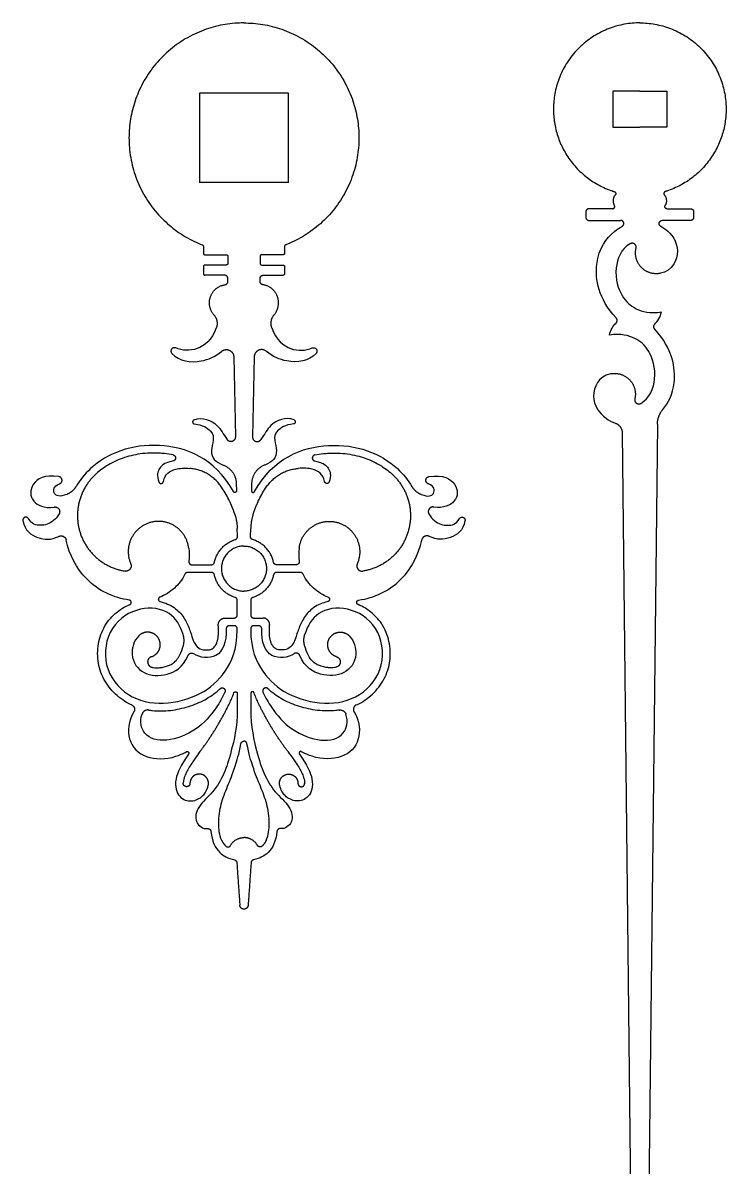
# Model space of a CAD drawing. Header units: millimetres. Extents: x -89 to 94, y -122 to 99.
# Drawn here: x -38.2 to -1, y 38 to 98.6 of the extents above; entities that cross this region are included whole.
import ezdxf

# ---------------------------------------------------------------- set-up
doc = ezdxf.new("R2010")
doc.units = ezdxf.units.MM
doc.header["$MEASUREMENT"] = 0
doc.layers.add('Layer 03', color=5, linetype='Continuous')

msp = doc.modelspace()

# ---------------------------------------------------------------- linework, layer by layer
at = {"layer": 'Layer 03'}
for p, q in [((-28.887, 94.862), (-28.887, 90.145)), ((-24.17, 94.862), (-28.887, 94.862)), ((-24.17, 90.145), (-24.17, 94.862)), ((-24.17, 90.145), (-28.887, 90.145)), ((-8.438, 88.59), (-8.438, 88.291)), ((-7.021, 88.751), (-8.277, 88.751)), ((-4.154, 88.751), (-2.899, 88.751)), ((-2.738, 88.59), (-2.738, 88.291)), ((-8.277, 88.13), (-6.599, 88.13)), ((-2.899, 88.13), (-4.4, 88.13)), ((-28.675, 86.758), (-28.675, 86.393)), ((-24.382, 86.758), (-24.382, 86.393)), ((-28.596, 86.314), (-27.462, 86.314)), ((-27.383, 86.236), (-27.383, 85.85)), ((-25.674, 86.236), (-25.674, 85.85)), ((-24.461, 86.314), (-25.595, 86.314)), ((-28.675, 85.692), (-28.675, 85.306)), ((-27.462, 85.771), (-28.596, 85.771)), ((-25.595, 85.771), (-24.461, 85.771)), ((-24.382, 85.692), (-24.382, 85.306)), ((-27.546, 85.228), (-28.596, 85.228)), ((-25.511, 85.228), (-24.461, 85.228)), ((-4.496, 85.331), (-4.533, 85.323)), ((-7.101, 80.019), (-7.138, 80.012)), ((-4.654, 77.355), (-5.261, 22.119)), ((-29.29, 69.907), (-28.252, 69.907)), ((-23.767, 69.907), (-24.805, 69.907)), ((-28.252, 69.5), (-29.507, 69.5)), ((-23.55, 69.5), (-24.805, 69.5)), ((-27.527, 67.086), (-27.047, 67.086)), ((-26.009, 67.086), (-25.53, 67.086)), ((-26.885, 66.466), (-26.885, 66.516)), ((-26.172, 66.516), (-26.172, 66.466))]:
    msp.add_line(p, q, dxfattribs=at)
for points in [[(-5.588, 94.972), (-7.015, 94.972), (-7.015, 93.069), (-5.588, 93.069)], [(-5.588, 94.972), (-4.161, 94.972), (-4.161, 93.069), (-5.588, 93.069)], [(-27.383, 84.891), (-27.383, 85.065)], [(-25.674, 84.891), (-25.674, 85.065)], [(-27.068, 80.91), (-26.983, 76.671)], [(-25.989, 80.91), (-26.074, 76.671)], [(-6.517, 76.884), (-5.915, 22.119)], [(-26.933, 74.202), (-26.925, 73.819)], [(-26.124, 74.202), (-26.132, 73.819)], [(-26.876, 71.393), (-26.885, 71.818)], [(-26.181, 71.393), (-26.172, 71.818)], [(-26.885, 67.249), (-26.885, 68.019)], [(-26.172, 68.019), (-26.172, 67.249)], [(-27.047, 66.679), (-27.304, 66.679)], [(-25.753, 66.679), (-26.009, 66.679)], [(-26.885, 63.093), (-26.885, 62.241)], [(-26.172, 63.093), (-26.172, 62.241)]]:
    msp.add_lwpolyline(points, dxfattribs=at)
for points, weights, knots in [([(-26.528, 98.587), (-31.58, 98.587), (-32.508, 93.621), (-33.436, 88.655), (-28.725, 86.831)], [1, 0.769310204861, 1, 0.769310204861, 1], [56.155969, 56.155969, 56.155969, 66.01695, 66.01695, 75.877931, 75.877931, 75.877931]), ([(-26.528, 98.587), (-21.477, 98.587), (-20.549, 93.621), (-19.621, 88.655), (-24.332, 86.831)], [1, 0.769310204861, 1, 0.769310204861, 1], [56.155969, 56.155969, 56.155969, 66.01695, 66.01695, 75.877931, 75.877931, 75.877931]), ([(-5.588, 98.587), (-9.699, 98.587), (-10.129, 94.499), (-10.496, 91.017), (-7.085, 89.703), (-6.937, 89.658)], [1, 0.743216933704, 1, 0.772668023703, 0.95744514869, 0.968243483153], [37.699112, 37.699112, 37.699112, 44.735246, 44.735246, 50.964388, 51.305444, 51.305444, 51.305444]), ([(-5.588, 98.587), (-1.477, 98.587), (-1.046, 94.499), (-0.68, 91.017), (-4.091, 89.703), (-4.238, 89.658)], [1, 0.743216933704, 1, 0.772668023703, 0.95744514869, 0.968243483153], [37.699112, 37.699112, 37.699112, 44.735246, 44.735246, 50.964388, 51.305444, 51.305444, 51.305444]), ([(-6.937, 89.658), (-6.882, 89.641), (-6.865, 89.585), (-6.848, 89.529), (-6.885, 89.484)], [1, 0.882376840211, 1, 0.882376840211, 1], [0, 0, 0, 0.0663444, 0.0663444, 0.1326889, 0.1326889, 0.1326889]), ([(-4.238, 89.658), (-4.294, 89.641), (-4.311, 89.585), (-4.327, 89.529), (-4.29, 89.484)], [1, 0.882376840211, 1, 0.882376840211, 1], [0, 0, 0, 0.0663444, 0.0663444, 0.1326889, 0.1326889, 0.1326889]), ([(-7.021, 88.751), (-6.958, 88.751), (-6.927, 88.806), (-6.895, 88.861), (-6.928, 88.916)], [1, 0.864139771879, 1, 0.864139771879, 1], [0, 0, 0, 0.0714162, 0.0714162, 0.1428324, 0.1428324, 0.1428324]), ([(-4.154, 88.751), (-4.218, 88.751), (-4.249, 88.806), (-4.28, 88.861), (-4.248, 88.916)], [1, 0.864139771879, 1, 0.864139771879, 1], [0, 0, 0, 0.0714162, 0.0714162, 0.1428324, 0.1428324, 0.1428324]), ([(-6.52, 87.818), (-6.407, 87.879), (-6.438, 88.005), (-6.47, 88.13), (-6.599, 88.13)], [1, 0.788542617288, 1, 0.788542617288, 1], [0, 0, 0, 0.1362333, 0.1362333, 0.2724666, 0.2724666, 0.2724666]), ([(-4.478, 87.819), (-4.592, 87.88), (-4.56, 88.005), (-4.529, 88.13), (-4.4, 88.13)], [1, 0.788897281159, 1, 0.788897281159, 1], [0, 0, 0, 0.1361146, 0.1361146, 0.2722292, 0.2722292, 0.2722292]), ([(-5.783, 86.659), (-5.751, 86.795), (-5.862, 86.88), (-5.974, 86.964), (-6.096, 86.896)], [1, 0.837990524255, 1, 0.837990524255, 1], [0, 0, 0, 0.1538988, 0.1538988, 0.3077975, 0.3077975, 0.3077975]), ([(-4.533, 85.323), (-5.113, 85.226), (-5.516, 85.656), (-5.918, 86.086), (-5.783, 86.659)], [1, 0.881425510237, 1, 0.881425510237, 1], [0.287283, 0.287283, 0.287283, 0.958786, 0.958786, 1.630289, 1.630289, 1.630289]), ([(-28.115, 83.127), (-28.496, 83.562), (-28.296, 84.104), (-28.095, 84.647), (-27.523, 84.73)], [1, 0.859538745004, 1, 0.859538745004, 1], [-2.778158, -2.778158, -2.778158, -2.008924, -2.008924, -1.239691, -1.239691, -1.239691]), ([(-24.941, 83.127), (-24.561, 83.562), (-24.761, 84.104), (-24.962, 84.647), (-25.534, 84.73)], [1, 0.859538745004, 1, 0.859538745004, 1], [-2.778158, -2.778158, -2.778158, -2.008924, -2.008924, -1.239691, -1.239691, -1.239691]), ([(-30.14, 81.382), (-30.275, 81.437), (-30.359, 81.317), (-30.443, 81.197), (-30.344, 81.089)], [1, 0.781438734228, 1, 0.781438734228, 1], [0, 0, 0, 0.1815233, 0.1815233, 0.3630467, 0.3630467, 0.3630467]), ([(-27.713, 81.2), (-27.524, 81.361), (-27.299, 81.259), (-27.073, 81.157), (-27.068, 80.91)], [1, 0.845357762714, 1, 0.845357762714, 1], [0, 0, 0, 0.3254586, 0.3254586, 0.6509172, 0.6509172, 0.6509172]), ([(-25.344, 81.2), (-25.532, 81.361), (-25.758, 81.259), (-25.984, 81.157), (-25.989, 80.91)], [1, 0.845357762714, 1, 0.845357762714, 1], [0, 0, 0, 0.3254586, 0.3254586, 0.6509172, 0.6509172, 0.6509172]), ([(-22.916, 81.382), (-22.781, 81.437), (-22.698, 81.317), (-22.614, 81.197), (-22.712, 81.089)], [1, 0.781438734228, 1, 0.781438734228, 1], [0, 0, 0, 0.1815233, 0.1815233, 0.3630467, 0.3630467, 0.3630467]), ([(-7.101, 80.019), (-6.52, 80.116), (-6.118, 79.686), (-5.715, 79.257), (-5.85, 78.683)], [1, 0.881425510237, 1, 0.881425510237, 1], [0.287283, 0.287283, 0.287283, 0.958786, 0.958786, 1.630289, 1.630289, 1.630289]), ([(-5.85, 78.683), (-5.882, 78.547), (-5.771, 78.463), (-5.66, 78.379), (-5.537, 78.447)], [1, 0.837990524255, 1, 0.837990524255, 1], [0, 0, 0, 0.1538988, 0.1538988, 0.3077975, 0.3077975, 0.3077975]), ([(-29.177, 77.569), (-29.255, 77.537), (-29.243, 77.453), (-29.231, 77.369), (-29.147, 77.359)], [1, 0.790748059568, 1, 0.790748059568, 1], [0, 0, 0, 0.1064653, 0.1064653, 0.2129306, 0.2129306, 0.2129306]), ([(-23.88, 77.569), (-23.801, 77.537), (-23.813, 77.453), (-23.825, 77.369), (-23.91, 77.359)], [1, 0.790748059568, 1, 0.790748059568, 1], [0, 0, 0, 0.1064653, 0.1064653, 0.2129306, 0.2129306, 0.2129306]), ([(-26.983, 76.671), (-26.979, 76.491), (-27.15, 76.436), (-27.321, 76.381), (-27.424, 76.529)], [1, 0.802607467242, 1, 0.802607467242, 1], [0, 0, 0, 0.2281986, 0.2281986, 0.4563972, 0.4563972, 0.4563972]), ([(-26.074, 76.671), (-26.078, 76.491), (-25.907, 76.436), (-25.735, 76.381), (-25.633, 76.529)], [1, 0.802607467242, 1, 0.802607467242, 1], [0, 0, 0, 0.2281986, 0.2281986, 0.4563972, 0.4563972, 0.4563972]), ([(-30.272, 75.716), (-30.146, 75.69), (-30.143, 75.562), (-30.139, 75.434), (-30.263, 75.401)], [1, 0.78400305665, 1, 0.78400305665, 1], [0, 0, 0, 0.1598748, 0.1598748, 0.3197495, 0.3197495, 0.3197495]), ([(-22.785, 75.716), (-22.91, 75.69), (-22.914, 75.562), (-22.918, 75.434), (-22.794, 75.401)], [1, 0.78400305665, 1, 0.78400305665, 1], [0, 0, 0, 0.1598748, 0.1598748, 0.3197495, 0.3197495, 0.3197495]), ([(-36.291, 74.182), (-36.141, 74.231), (-36.153, 74.389), (-36.165, 74.547), (-36.322, 74.573)], [1, 0.786118275083, 1, 0.786118275083, 1], [0, 0, 0, 0.1981539, 0.1981539, 0.3963077, 0.3963077, 0.3963077]), ([(-34.421, 74.649), (-35.755, 73.373), (-35.2, 71.612), (-34.645, 69.851), (-32.82, 69.571)], [1, 0.849135312158, 1, 0.849135312158, 1], [0, 0, 0, 2.434567, 2.434567, 4.869134, 4.869134, 4.869134]), ([(-18.636, 74.649), (-17.302, 73.373), (-17.857, 71.612), (-18.412, 69.851), (-20.237, 69.571)], [1, 0.849135312158, 1, 0.849135312158, 1], [0, 0, 0, 2.434567, 2.434567, 4.869134, 4.869134, 4.869134]), ([(-16.765, 74.182), (-16.916, 74.231), (-16.904, 74.389), (-16.892, 74.547), (-16.735, 74.573)], [1, 0.786118275083, 1, 0.786118275083, 1], [0, 0, 0, 0.1981539, 0.1981539, 0.3963077, 0.3963077, 0.3963077]), ([(-31.031, 74.286), (-30.996, 74.197), (-30.901, 74.207), (-30.806, 74.216), (-30.79, 74.31)], [1, 0.79625622144, 1, 0.79625622144, 1], [0, 0, 0, 0.1204897, 0.1204897, 0.2409795, 0.2409795, 0.2409795]), ([(-22.026, 74.286), (-22.06, 74.197), (-22.156, 74.207), (-22.251, 74.216), (-22.267, 74.31)], [1, 0.79625622144, 1, 0.79625622144, 1], [0, 0, 0, 0.1204897, 0.1204897, 0.2409795, 0.2409795, 0.2409795]), ([(-26.925, 73.819), (-26.924, 73.751), (-26.99, 73.733), (-27.056, 73.716), (-27.089, 73.776)], [1, 0.786786392152, 1, 0.786786392152, 1], [0, 0, 0, 0.0856223, 0.0856223, 0.1712445, 0.1712445, 0.1712445]), ([(-26.132, 73.819), (-26.133, 73.751), (-26.067, 73.733), (-26.001, 73.716), (-25.968, 73.776)], [1, 0.786786392152, 1, 0.786786392152, 1], [0, 0, 0, 0.0856223, 0.0856223, 0.1712445, 0.1712445, 0.1712445]), ([(-36.565, 72.96), (-36.415, 72.984), (-36.326, 72.861), (-36.236, 72.738), (-36.306, 72.602)], [1, 0.852273045283, 1, 0.852273045283, 1], [0, 0, 0, 0.2010527, 0.2010527, 0.4021054, 0.4021054, 0.4021054]), ([(-16.491, 72.96), (-16.642, 72.984), (-16.731, 72.861), (-16.82, 72.738), (-16.751, 72.602)], [1, 0.852273045283, 1, 0.852273045283, 1], [0, 0, 0, 0.2010527, 0.2010527, 0.4021054, 0.4021054, 0.4021054]), ([(-37.929, 72.345), (-37.994, 72.462), (-38.12, 72.417), (-38.246, 72.372), (-38.222, 72.24)], [1, 0.761963609129, 1, 0.761963609129, 1], [0, 0, 0, 0.1637031, 0.1637031, 0.3274062, 0.3274062, 0.3274062]), ([(-29.452, 70.789), (-29.541, 71.518), (-30.149, 71.927), (-30.758, 72.337), (-31.466, 72.145), (-32.174, 71.953), (-32.493, 71.292), (-32.811, 70.632), (-32.521, 69.958)], [1, 0.909623918458, 1, 0.909623918458, 1, 0.909623918458, 1, 0.909623918458, 1], [7.438759, 7.438759, 7.438759, 8.453181, 8.453181, 9.467603, 9.467603, 10.482026, 10.482026, 11.496448, 11.496448, 11.496448]), ([(-23.605, 70.789), (-23.516, 71.518), (-22.908, 71.927), (-22.299, 72.337), (-21.591, 72.145), (-20.883, 71.953), (-20.564, 71.292), (-20.245, 70.632), (-20.536, 69.958)], [1, 0.909623918458, 1, 0.909623918458, 1, 0.909623918458, 1, 0.909623918458, 1], [7.438759, 7.438759, 7.438759, 8.453181, 8.453181, 9.467603, 9.467603, 10.482026, 10.482026, 11.496448, 11.496448, 11.496448]), ([(-15.128, 72.345), (-15.063, 72.462), (-14.937, 72.417), (-14.811, 72.372), (-14.835, 72.24)], [1, 0.761963609129, 1, 0.761963609129, 1], [0, 0, 0, 0.1637031, 0.1637031, 0.3274062, 0.3274062, 0.3274062]), ([(-36.332, 71.404), (-36.208, 71.468), (-36.083, 71.407), (-35.958, 71.347), (-35.931, 71.211)], [1, 0.894436467074, 1, 0.894436467074, 1], [0, 0, 0, 0.1900598, 0.1900598, 0.3801196, 0.3801196, 0.3801196]), ([(-26.528, 70.896), (-27.721, 70.896), (-27.721, 69.703), (-27.721, 68.511), (-26.528, 68.511)], [1, 0.707106781187, 1, 0.707106781187, 1], [1.851816, 1.851816, 1.851816, 3.703631, 3.703631, 5.555447, 5.555447, 5.555447]), ([(-26.528, 70.896), (-25.336, 70.896), (-25.336, 69.703), (-25.336, 68.511), (-26.528, 68.511)], [1, 0.707106781187, 1, 0.707106781187, 1], [1.851816, 1.851816, 1.851816, 3.703631, 3.703631, 5.555447, 5.555447, 5.555447]), ([(-16.725, 71.404), (-16.848, 71.468), (-16.974, 71.407), (-17.099, 71.347), (-17.126, 71.211)], [1, 0.894436467074, 1, 0.894436467074, 1], [0, 0, 0, 0.1900598, 0.1900598, 0.3801196, 0.3801196, 0.3801196]), ([(-32.521, 69.958), (-32.455, 69.807), (-32.556, 69.676), (-32.657, 69.546), (-32.82, 69.571)], [1, 0.861447986809, 1, 0.861447986809, 1], [0, 0, 0, 0.2196426, 0.2196426, 0.4392851, 0.4392851, 0.4392851]), ([(-29.451, 70.091), (-29.461, 70.018), (-29.413, 69.962), (-29.364, 69.907), (-29.29, 69.907)], [1, 0.910666944332, 1, 0.910666944332, 1], [0, 0, 0, 0.1022162, 0.1022162, 0.2044324, 0.2044324, 0.2044324]), ([(-23.605, 70.091), (-23.596, 70.018), (-23.644, 69.962), (-23.693, 69.907), (-23.767, 69.907)], [1, 0.910666944332, 1, 0.910666944332, 1], [0, 0, 0, 0.1022162, 0.1022162, 0.2044324, 0.2044324, 0.2044324]), ([(-20.536, 69.958), (-20.601, 69.807), (-20.501, 69.676), (-20.4, 69.546), (-20.237, 69.571)], [1, 0.861447986809, 1, 0.861447986809, 1], [0, 0, 0, 0.2196426, 0.2196426, 0.4392851, 0.4392851, 0.4392851]), ([(-32.566, 67.798), (-32.48, 67.834), (-32.491, 67.927), (-32.503, 68.02), (-32.596, 68.033)], [1, 0.795035556489, 1, 0.795035556489, 1], [0, 0, 0, 0.1180427, 0.1180427, 0.2360854, 0.2360854, 0.2360854]), ([(-30.982, 68.188), (-31.066, 68.154), (-31.059, 68.064), (-31.052, 67.973), (-30.963, 67.954)], [1, 0.804021858254, 1, 0.804021858254, 1], [0, 0, 0, 0.1153327, 0.1153327, 0.2306653, 0.2306653, 0.2306653]), ([(-22.075, 68.188), (-21.991, 68.154), (-21.998, 68.064), (-22.005, 67.973), (-22.094, 67.954)], [1, 0.804021858254, 1, 0.804021858254, 1], [0, 0, 0, 0.1153327, 0.1153327, 0.2306653, 0.2306653, 0.2306653]), ([(-20.491, 67.798), (-20.577, 67.834), (-20.565, 67.927), (-20.554, 68.02), (-20.461, 68.033)], [1, 0.795035556489, 1, 0.795035556489, 1], [0, 0, 0, 0.1180427, 0.1180427, 0.2360854, 0.2360854, 0.2360854]), ([(-27.887, 66.693), (-27.901, 66.852), (-27.794, 66.969), (-27.686, 67.086), (-27.527, 67.086)], [1, 0.915312240535, 1, 0.915312240535, 1], [0, 0, 0, 0.2207878, 0.2207878, 0.4415755, 0.4415755, 0.4415755]), ([(-27.304, 66.679), (-27.373, 66.679), (-27.421, 66.629), (-27.469, 66.579), (-27.467, 66.51)], [1, 0.920105911399, 1, 0.920105911399, 1], [-0.1931738, -0.1931738, -0.1931738, -0.0965869, -0.0965869, 0, 0, 0]), ([(-25.59, 66.51), (-25.588, 66.579), (-25.636, 66.629), (-25.684, 66.679), (-25.753, 66.679)], [1, 0.920105911399, 1, 0.920105911399, 1], [0, 0, 0, 0.0965869, 0.0965869, 0.1931738, 0.1931738, 0.1931738]), ([(-25.17, 66.693), (-25.156, 66.852), (-25.263, 66.969), (-25.371, 67.086), (-25.53, 67.086)], [1, 0.915312240535, 1, 0.915312240535, 1], [0, 0, 0, 0.2207878, 0.2207878, 0.4415755, 0.4415755, 0.4415755]), ([(-31.423, 65.038), (-31.115, 65.135), (-31.001, 65.437), (-30.887, 65.738), (-31.053, 66.015), (-31.218, 66.292), (-31.538, 66.333), (-31.857, 66.375), (-32.089, 66.15)], [1, 0.900141703222, 1, 0.900141703222, 1, 0.900141703222, 1, 0.900141703222, 1], [1.314793, 1.314793, 1.314793, 1.757417, 1.757417, 2.200041, 2.200041, 2.642666, 2.642666, 3.08529, 3.08529, 3.08529]), ([(-21.634, 65.038), (-21.941, 65.135), (-22.056, 65.437), (-22.17, 65.738), (-22.004, 66.015), (-21.839, 66.292), (-21.519, 66.333), (-21.199, 66.375), (-20.968, 66.15)], [1, 0.900141703222, 1, 0.900141703222, 1, 0.900141703222, 1, 0.900141703222, 1], [1.314793, 1.314793, 1.314793, 1.757417, 1.757417, 2.200041, 2.200041, 2.642666, 2.642666, 3.08529, 3.08529, 3.08529]), ([(-31.423, 65.038), (-31.632, 64.971), (-31.624, 64.752), (-31.615, 64.532), (-31.401, 64.482)], [1, 0.795325720255, 1, 0.795325720255, 1], [0, 0, 0, 0.2769102, 0.2769102, 0.5538204, 0.5538204, 0.5538204]), ([(-29.484, 65.105), (-29.446, 65.193), (-29.354, 65.221), (-29.262, 65.248), (-29.182, 65.195)], [1, 0.906062199444, 1, 0.906062199444, 1], [0, 0, 0, 0.1321951, 0.1321951, 0.2643902, 0.2643902, 0.2643902]), ([(-23.573, 65.105), (-23.611, 65.193), (-23.702, 65.221), (-23.794, 65.248), (-23.874, 65.195)], [1, 0.906062199444, 1, 0.906062199444, 1], [0, 0, 0, 0.1321951, 0.1321951, 0.2643902, 0.2643902, 0.2643902]), ([(-21.634, 65.038), (-21.424, 64.971), (-21.433, 64.752), (-21.442, 64.532), (-21.656, 64.482)], [1, 0.795325720255, 1, 0.795325720255, 1], [0, 0, 0, 0.2769102, 0.2769102, 0.5538204, 0.5538204, 0.5538204]), ([(-27.792, 63.344), (-27.694, 63.436), (-27.586, 63.357), (-27.477, 63.278), (-27.534, 63.156)], [1, 0.772002037743, 1, 0.772002037743, 1], [0, 0, 0, 0.1653147, 0.1653147, 0.3306295, 0.3306295, 0.3306295]), ([(-27.062, 63.125), (-27.035, 63.197), (-26.96, 63.183), (-26.885, 63.17), (-26.885, 63.093)], [1, 0.766965423603, 1, 0.766965423603, 1], [0, 0, 0, 0.0939177, 0.0939177, 0.1878354, 0.1878354, 0.1878354]), ([(-25.995, 63.125), (-26.022, 63.197), (-26.097, 63.183), (-26.172, 63.17), (-26.172, 63.093)], [1, 0.766965423603, 1, 0.766965423603, 1], [0, 0, 0, 0.0939177, 0.0939177, 0.1878354, 0.1878354, 0.1878354]), ([(-25.265, 63.344), (-25.363, 63.436), (-25.471, 63.357), (-25.58, 63.278), (-25.523, 63.156)], [1, 0.772002037743, 1, 0.772002037743, 1], [0, 0, 0, 0.1653147, 0.1653147, 0.3306295, 0.3306295, 0.3306295]), ([(-32.466, 62.482), (-32.362, 62.434), (-32.328, 62.324), (-32.294, 62.215), (-32.353, 62.116)], [1, 0.912660520631, 1, 0.912660520631, 1], [0, 0, 0, 0.1590113, 0.1590113, 0.3180227, 0.3180227, 0.3180227]), ([(-20.591, 62.482), (-20.695, 62.434), (-20.729, 62.324), (-20.763, 62.215), (-20.703, 62.116)], [1, 0.912660520631, 1, 0.912660520631, 1], [0, 0, 0, 0.1590113, 0.1590113, 0.3180227, 0.3180227, 0.3180227]), ([(-29.581, 60.009), (-29.517, 60.044), (-29.469, 59.99), (-29.42, 59.936), (-29.462, 59.877)], [1, 0.782363195968, 1, 0.782363195968, 1], [0, 0, 0, 0.0906349, 0.0906349, 0.1812697, 0.1812697, 0.1812697]), ([(-23.476, 60.009), (-23.54, 60.044), (-23.588, 59.99), (-23.637, 59.936), (-23.595, 59.877)], [1, 0.782363195968, 1, 0.782363195968, 1], [0, 0, 0, 0.0906349, 0.0906349, 0.1812697, 0.1812697, 0.1812697]), ([(-28.418, 58.226), (-28.37, 58.439), (-28.497, 58.618), (-28.623, 58.796), (-28.841, 58.821), (-29.058, 58.845), (-29.221, 58.699), (-29.385, 58.553), (-29.385, 58.334)], [1, 0.912822685796, 1, 0.912822685796, 1, 0.912822685796, 1, 0.912822685796, 1], [2.265778, 2.265778, 2.265778, 2.569161, 2.569161, 2.872544, 2.872544, 3.175927, 3.175927, 3.47931, 3.47931, 3.47931]), ([(-24.638, 58.226), (-24.687, 58.439), (-24.56, 58.618), (-24.433, 58.796), (-24.216, 58.821), (-23.998, 58.845), (-23.835, 58.699), (-23.672, 58.553), (-23.672, 58.334)], [1, 0.912822685796, 1, 0.912822685796, 1, 0.912822685796, 1, 0.912822685796, 1], [2.265778, 2.265778, 2.265778, 2.569161, 2.569161, 2.872544, 2.872544, 3.175927, 3.175927, 3.47931, 3.47931, 3.47931]), ([(-29.385, 58.334), (-29.385, 58.259), (-29.438, 58.207), (-29.492, 58.155), (-29.567, 58.157), (-29.642, 58.158), (-29.693, 58.213), (-29.744, 58.268), (-29.74, 58.343)], [1, 0.921570217277, 1, 0.921570217277, 1, 0.921570217277, 1, 0.921570217277, 1], [0, 0, 0, 0.104559, 0.104559, 0.209118, 0.209118, 0.313677, 0.313677, 0.418236, 0.418236, 0.418236]), ([(-23.672, 58.334), (-23.672, 58.259), (-23.619, 58.207), (-23.565, 58.155), (-23.49, 58.157), (-23.415, 58.158), (-23.364, 58.213), (-23.313, 58.268), (-23.317, 58.343)], [1, 0.921570217277, 1, 0.921570217277, 1, 0.921570217277, 1, 0.921570217277, 1], [0, 0, 0, 0.104559, 0.104559, 0.209118, 0.209118, 0.313677, 0.313677, 0.418236, 0.418236, 0.418236]), ([(-27.496, 55.015), (-27.439, 54.958), (-27.359, 54.969), (-27.278, 54.979), (-27.239, 55.05)], [1, 0.895537680652, 1, 0.895537680652, 1], [0, 0, 0, 0.110678, 0.110678, 0.221356, 0.221356, 0.221356]), ([(-25.561, 55.015), (-25.618, 54.958), (-25.698, 54.969), (-25.778, 54.979), (-25.818, 55.05)], [1, 0.895537680652, 1, 0.895537680652, 1], [0, 0, 0, 0.110678, 0.110678, 0.221356, 0.221356, 0.221356]), ([(-26.309, 51.881), (-26.323, 51.676), (-26.528, 51.676), (-26.734, 51.676), (-26.748, 51.881)], [1, 0.731472574845, 1, 0.731472574845, 1], [0, 0, 0, 0.2436435, 0.2436435, 0.4872869, 0.4872869, 0.4872869])]:
    msp.add_rational_spline(points, weights, degree=2, knots=knots, dxfattribs=at)
for points, weights in [([(-6.885, 89.484), (-7.107, 89.215), (-6.928, 88.916)], [1, 0.81751814867, 1]), ([(-4.29, 89.484), (-4.069, 89.215), (-4.248, 88.916)], [1, 0.81751814867, 1]), ([(-8.277, 88.751), (-8.438, 88.751), (-8.438, 88.59)], [1, 0.707106781187, 1]), ([(-2.899, 88.751), (-2.738, 88.751), (-2.738, 88.59)], [1, 0.707106781187, 1]), ([(-8.438, 88.291), (-8.438, 88.13), (-8.277, 88.13)], [1, 0.707106781187, 1]), ([(-2.738, 88.291), (-2.738, 88.13), (-2.899, 88.13)], [1, 0.707106781187, 1]), ([(-28.725, 86.831), (-28.675, 86.812), (-28.675, 86.758)], [1, 0.824955425302, 1]), ([(-24.332, 86.831), (-24.382, 86.812), (-24.382, 86.758)], [1, 0.824955425302, 1]), ([(-28.675, 86.393), (-28.675, 86.314), (-28.596, 86.314)], [1, 0.707106781187, 1]), ([(-27.462, 86.314), (-27.383, 86.314), (-27.383, 86.236)], [1, 0.707106781187, 1]), ([(-25.595, 86.314), (-25.674, 86.314), (-25.674, 86.236)], [1, 0.707106781187, 1]), ([(-24.382, 86.393), (-24.382, 86.314), (-24.461, 86.314)], [1, 0.707106781187, 1]), ([(-28.596, 85.771), (-28.675, 85.771), (-28.675, 85.692)], [1, 0.707106781187, 1]), ([(-27.383, 85.85), (-27.383, 85.771), (-27.462, 85.771)], [1, 0.707106781187, 1]), ([(-25.674, 85.85), (-25.674, 85.771), (-25.595, 85.771)], [1, 0.707106781187, 1]), ([(-24.461, 85.771), (-24.382, 85.771), (-24.382, 85.692)], [1, 0.707106781187, 1]), ([(-28.675, 85.306), (-28.675, 85.228), (-28.596, 85.228)], [1, 0.707106781187, 1]), ([(-27.383, 85.065), (-27.383, 85.228), (-27.546, 85.228)], [1, 0.707106781187, 1]), ([(-27.523, 84.73), (-27.383, 84.75), (-27.383, 84.891)], [1, 0.756098657784, 1]), ([(-25.674, 85.065), (-25.674, 85.228), (-25.511, 85.228)], [1, 0.707106781187, 1]), ([(-25.534, 84.73), (-25.674, 84.75), (-25.674, 84.891)], [1, 0.756098657784, 1]), ([(-24.382, 85.306), (-24.382, 85.228), (-24.461, 85.228)], [1, 0.707106781187, 1]), ([(-28.115, 83.127), (-27.848, 82.821), (-27.993, 82.441)], [1, 0.856328390699, 1]), ([(-24.941, 83.127), (-25.209, 82.821), (-25.063, 82.441)], [1, 0.856328390699, 1]), ([(-6.844, 82.701), (-6.709, 82.832), (-6.837, 82.97)], [1, 0.715957352548, 1]), ([(-4.796, 82.372), (-4.925, 82.51), (-4.79, 82.642)], [1, 0.715957352547, 1]), ([(-4.654, 77.355), (-4.649, 77.796), (-4.362, 78.131)], [1, 0.939960582158, 1]), ([(-6.883, 77.402), (-6.521, 77.269), (-6.517, 76.884)], [1, 0.822826308218, 1]), ([(-27.554, 75.15), (-26.946, 74.871), (-26.933, 74.202)], [1, 0.847317298823, 1]), ([(-25.502, 75.15), (-26.111, 74.871), (-26.124, 74.202)], [1, 0.847317298823, 1]), ([(-27.746, 74.063), (-28.348, 74.917), (-29.389, 75.004)], [1, 0.906316123064, 1]), ([(-25.31, 74.063), (-24.709, 74.917), (-23.668, 75.004)], [1, 0.906316123064, 1]), ([(-35.413, 74.049), (-35.587, 73.756), (-35.903, 73.629)], [1, 0.947288223633, 1]), ([(-17.644, 74.049), (-17.47, 73.756), (-17.154, 73.629)], [1, 0.947288223633, 1]), ([(-27.012, 72.571), (-27.127, 72.926), (-27.286, 73.264)], [1, 0.998064862582, 1]), ([(-26.045, 72.571), (-25.93, 72.926), (-25.771, 73.264)], [1, 0.998064862582, 1]), ([(-27.012, 72.571), (-26.892, 72.204), (-26.885, 71.818)], [1, 0.989215907799, 1]), ([(-26.045, 72.571), (-26.164, 72.204), (-26.172, 71.818)], [1, 0.989215907799, 1]), ([(-28.093, 70.036), (-27.896, 70.96), (-26.992, 71.234)], [1, 0.860898109992, 1]), ([(-26.992, 71.234), (-26.874, 71.27), (-26.876, 71.393)], [1, 0.796960836264, 1]), ([(-26.065, 71.234), (-26.183, 71.27), (-26.181, 71.393)], [1, 0.796960836264, 1]), ([(-24.964, 70.036), (-25.16, 70.96), (-26.065, 71.234)], [1, 0.860898109992, 1]), ([(-28.252, 69.907), (-28.12, 69.907), (-28.093, 70.036)], [1, 0.777131841476, 1]), ([(-24.805, 69.907), (-24.936, 69.907), (-24.964, 70.036)], [1, 0.777131841476, 1]), ([(-29.507, 69.5), (-29.609, 69.5), (-29.653, 69.407)], [1, 0.846083180017, 1]), ([(-28.093, 69.371), (-28.12, 69.5), (-28.252, 69.5)], [1, 0.777131841476, 1]), ([(-26.999, 68.175), (-27.898, 68.452), (-28.093, 69.371)], [1, 0.862193194481, 1]), ([(-24.964, 69.371), (-25.159, 68.452), (-26.057, 68.175)], [1, 0.862193194481, 1]), ([(-24.805, 69.5), (-24.936, 69.5), (-24.964, 69.371)], [1, 0.777131841476, 1]), ([(-23.403, 69.407), (-23.448, 69.5), (-23.55, 69.5)], [1, 0.846083180017, 1]), ([(-26.885, 68.019), (-26.885, 68.139), (-26.999, 68.175)], [1, 0.804531347904, 1]), ([(-26.057, 68.175), (-26.172, 68.139), (-26.172, 68.019)], [1, 0.804531347904, 1]), ([(-27.047, 67.086), (-26.885, 67.086), (-26.885, 67.249)], [1, 0.707106781187, 1]), ([(-26.172, 67.249), (-26.172, 67.086), (-26.009, 67.086)], [1, 0.707106781187, 1]), ([(-26.885, 66.516), (-26.885, 66.679), (-27.047, 66.679)], [1, 0.707106781187, 1]), ([(-26.009, 66.679), (-26.172, 66.679), (-26.172, 66.516)], [1, 0.707106781187, 1]), ([(-29.74, 65.604), (-29.647, 65.927), (-29.756, 66.245)], [1, 0.954249472132, 1]), ([(-23.317, 65.604), (-23.409, 65.927), (-23.301, 66.245)], [1, 0.954249472132, 1]), ([(-28.857, 60.013), (-27.946, 61.211), (-27.297, 62.569)], [1, 0.994847968419, 1]), ([(-24.2, 60.013), (-25.11, 61.211), (-25.76, 62.569)], [1, 0.994847968419, 1]), ([(-31.57, 62.215), (-31.835, 62.257), (-31.92, 62.002)], [1, 0.763848886732, 1]), ([(-21.487, 62.215), (-21.222, 62.257), (-21.137, 62.002)], [1, 0.763848886732, 1]), ([(-26.688, 60.434), (-26.662, 60.566), (-26.528, 60.566)], [1, 0.772219208231, 1]), ([(-26.369, 60.434), (-26.394, 60.566), (-26.528, 60.566)], [1, 0.772219208231, 1]), ([(-28.453, 55.938), (-28.294, 55.953), (-28.276, 55.793)], [1, 0.712446926879, 1]), ([(-24.603, 55.938), (-24.763, 55.953), (-24.781, 55.793)], [1, 0.712446926879, 1]), ([(-27.698, 55.307), (-27.623, 55.143), (-27.496, 55.015)], [1, 0.984717309618, 1]), ([(-27.239, 55.05), (-27.004, 55.464), (-26.528, 55.464)], [1, 0.863839811279, 1]), ([(-25.818, 55.05), (-26.052, 55.464), (-26.528, 55.464)], [1, 0.863839811279, 1]), ([(-25.358, 55.307), (-25.434, 55.143), (-25.561, 55.015)], [1, 0.984717309618, 1]), ([(-27.037, 54.287), (-26.915, 54.263), (-26.907, 54.139)], [1, 0.794869074673, 1]), ([(-26.019, 54.287), (-26.141, 54.263), (-26.15, 54.139)], [1, 0.794869074673, 1])]:
    msp.add_rational_spline(points, weights, degree=2, dxfattribs=at)
for points, knots in [([(-6.837, 82.97), (-7.79, 83.994), (-8.128, 86.19), (-7.227, 87.366), (-6.656, 87.746), (-6.52, 87.818)], [0.140566, 0.140566, 0.140566, 0.140566, 1.301261, 2.602522, 3.000579, 3.000579, 3.000579, 3.000579]), ([(-4.478, 87.819), (-4.404, 87.779), (-3.939, 87.489), (-3.327, 86.598), (-3.86, 85.465), (-4.496, 85.331)], [4.969767, 4.969767, 4.969767, 4.969767, 5.205043, 6.506304, 7.807565, 7.807565, 7.807565, 7.807565]), ([(-6.096, 86.896), (-6.583, 86.626), (-7.038, 85.39), (-6.539, 83.998), (-5.874, 83.422), (-5.05, 83.188), (-4.439, 83.286)], [0.219227, 0.219227, 0.219227, 0.219227, 0.964533, 1.929067, 2.8936, 3.858134, 3.858134, 3.858134, 3.858134]), ([(-27.993, 82.441), (-28.238, 81.804), (-29.003, 81.177), (-29.783, 81.236), (-30.14, 81.382)], [0.254471, 0.254471, 0.254471, 0.254471, 1.399127, 2.535168, 2.535168, 2.535168, 2.535168]), ([(-25.063, 82.441), (-24.819, 81.804), (-24.054, 81.177), (-23.274, 81.236), (-22.916, 81.382)], [0.254471, 0.254471, 0.254471, 0.254471, 1.399127, 2.535168, 2.535168, 2.535168, 2.535168]), ([(-4.362, 78.131), (-4.076, 78.465), (-3.555, 79.477), (-3.843, 81.348), (-4.796, 82.372)], [-2.239, -2.239, -2.239, -2.239, -1.301261, -0.140566, -0.140566, -0.140566, -0.140566]), ([(-5.537, 78.447), (-5.05, 78.717), (-4.595, 79.953), (-5.094, 81.344), (-5.76, 81.921), (-6.584, 82.155), (-7.194, 82.057)], [0.219227, 0.219227, 0.219227, 0.219227, 0.964533, 1.929067, 2.8936, 3.858134, 3.858134, 3.858134, 3.858134]), ([(-30.344, 81.089), (-29.956, 80.663), (-28.945, 80.538), (-28.04, 80.923), (-27.713, 81.2)], [0.259435, 0.259435, 0.259435, 0.259435, 1.613346, 2.555171, 2.555171, 2.555171, 2.555171]), ([(-22.712, 81.089), (-23.101, 80.663), (-24.112, 80.538), (-25.016, 80.923), (-25.344, 81.2)], [0.259435, 0.259435, 0.259435, 0.259435, 1.613346, 2.555171, 2.555171, 2.555171, 2.555171]), ([(-7.138, 80.012), (-7.774, 79.878), (-8.306, 78.744), (-7.634, 77.766), (-7.055, 77.465), (-6.883, 77.402)], [-7.807565, -7.807565, -7.807565, -7.807565, -6.506304, -5.205043, -4.690568, -4.690568, -4.690568, -4.690568]), ([(-29.177, 77.569), (-28.727, 77.757), (-27.931, 77.432), (-27.624, 76.818), (-27.424, 76.529)], [0.098347, 0.098347, 0.098347, 0.098347, 1.166483, 1.903999, 1.903999, 1.903999, 1.903999]), ([(-23.88, 77.569), (-24.33, 77.757), (-25.126, 77.432), (-25.433, 76.818), (-25.633, 76.529)], [0.098347, 0.098347, 0.098347, 0.098347, 1.166483, 1.903999, 1.903999, 1.903999, 1.903999]), ([(-29.147, 77.359), (-28.722, 77.312), (-28.158, 76.96), (-28.125, 76.511), (-28.294, 75.934), (-28.159, 75.425), (-27.796, 75.256), (-27.581, 75.162), (-27.554, 75.15)], [0.051478, 0.051478, 0.051478, 0.051478, 0.531564, 1.063127, 1.594691, 2.126254, 2.657818, 2.731167, 2.731167, 2.731167, 2.731167]), ([(-23.91, 77.359), (-24.335, 77.312), (-24.899, 76.96), (-24.932, 76.511), (-24.762, 75.934), (-24.898, 75.425), (-25.261, 75.256), (-25.476, 75.162), (-25.502, 75.15)], [0.051478, 0.051478, 0.051478, 0.051478, 0.531564, 1.063127, 1.594691, 2.126254, 2.657818, 2.731167, 2.731167, 2.731167, 2.731167]), ([(-27.089, 73.776), (-28.072, 75.571), (-31.255, 76.754), (-34.213, 75.64), (-35.209, 74.391), (-35.413, 74.049)], [0.160168, 0.160168, 0.160168, 0.160168, 2.815115, 5.63023, 6.599424, 6.599424, 6.599424, 6.599424]), ([(-30.272, 75.716), (-30.425, 75.748), (-30.67, 75.786), (-31.252, 75.832), (-32.011, 75.805), (-32.96, 75.575), (-33.776, 75.182), (-34.23, 74.831), (-34.421, 74.649)], [2.961808, 2.961808, 2.961808, 2.961808, 3.307405, 3.510215, 4.25258, 4.977366, 5.659276, 6.241742, 6.241742, 6.241742, 6.241742]), ([(-25.968, 73.776), (-24.985, 75.571), (-21.801, 76.754), (-18.844, 75.64), (-17.848, 74.391), (-17.644, 74.049)], [0.160168, 0.160168, 0.160168, 0.160168, 2.815115, 5.63023, 6.599424, 6.599424, 6.599424, 6.599424]), ([(-22.785, 75.716), (-22.632, 75.748), (-22.386, 75.786), (-21.804, 75.832), (-21.046, 75.805), (-20.096, 75.575), (-19.281, 75.182), (-18.826, 74.831), (-18.636, 74.649)], [2.961808, 2.961808, 2.961808, 2.961808, 3.307405, 3.510215, 4.25258, 4.977366, 5.659276, 6.241742, 6.241742, 6.241742, 6.241742]), ([(-30.263, 75.401), (-30.345, 75.379), (-30.666, 75.31), (-31.019, 75.104), (-31.161, 74.62), (-31.031, 74.286)], [0.361906, 0.361906, 0.361906, 0.361906, 0.555245, 1.11049, 1.629099, 1.629099, 1.629099, 1.629099]), ([(-22.794, 75.401), (-22.712, 75.379), (-22.391, 75.31), (-22.037, 75.104), (-21.896, 74.62), (-22.026, 74.286)], [0.361906, 0.361906, 0.361906, 0.361906, 0.555245, 1.11049, 1.629099, 1.629099, 1.629099, 1.629099]), ([(-36.322, 74.573), (-37.09, 74.697), (-37.868, 74.183), (-37.862, 73.261), (-37.105, 72.874), (-36.565, 72.96)], [0.052237, 0.052237, 0.052237, 0.052237, 1.075227, 2.150453, 3.047764, 3.047764, 3.047764, 3.047764]), ([(-30.79, 74.31), (-30.719, 74.716), (-30.291, 74.986), (-29.702, 75.03), (-29.389, 75.004)], [0.120262, 0.120262, 0.120262, 0.120262, 1.098554, 1.715015, 1.715015, 1.715015, 1.715015]), ([(-22.267, 74.31), (-22.338, 74.716), (-22.766, 74.986), (-23.355, 75.03), (-23.668, 75.004)], [0.120262, 0.120262, 0.120262, 0.120262, 1.098554, 1.715015, 1.715015, 1.715015, 1.715015]), ([(-16.735, 74.573), (-15.966, 74.697), (-15.188, 74.183), (-15.194, 73.261), (-15.952, 72.874), (-16.491, 72.96)], [0.052237, 0.052237, 0.052237, 0.052237, 1.075227, 2.150453, 3.047764, 3.047764, 3.047764, 3.047764]), ([(-35.903, 73.629), (-36.292, 73.473), (-36.666, 73.626), (-36.619, 74.075), (-36.291, 74.182)], [0.176853, 0.176853, 0.176853, 0.176853, 0.846645, 1.598444, 1.598444, 1.598444, 1.598444]), ([(-27.286, 73.264), (-27.399, 73.505), (-27.548, 73.775), (-27.722, 74.029), (-27.746, 74.063)], [0, 0, 0, 0, 0.5882502, 0.6806133, 0.6806133, 0.6806133, 0.6806133]), ([(-25.771, 73.264), (-25.658, 73.505), (-25.509, 73.775), (-25.335, 74.029), (-25.31, 74.063)], [0, 0, 0, 0, 0.5882502, 0.6806133, 0.6806133, 0.6806133, 0.6806133]), ([(-17.154, 73.629), (-16.765, 73.473), (-16.391, 73.626), (-16.438, 74.075), (-16.765, 74.182)], [0.176853, 0.176853, 0.176853, 0.176853, 0.846645, 1.598444, 1.598444, 1.598444, 1.598444]), ([(-38.222, 72.24), (-38.125, 71.718), (-37.522, 71.254), (-36.719, 71.203), (-36.332, 71.404)], [0.165639, 0.165639, 0.165639, 0.165639, 1.201475, 2.13074, 2.13074, 2.13074, 2.13074]), ([(-36.306, 72.602), (-36.388, 72.441), (-36.719, 72.095), (-37.238, 71.935), (-37.763, 72.045), (-37.929, 72.345)], [0.400527, 0.400527, 0.400527, 0.400527, 0.779988, 1.559975, 2.19746, 2.19746, 2.19746, 2.19746]), ([(-16.751, 72.602), (-16.669, 72.441), (-16.338, 72.095), (-15.819, 71.935), (-15.294, 72.045), (-15.128, 72.345)], [0.400527, 0.400527, 0.400527, 0.400527, 0.779988, 1.559975, 2.19746, 2.19746, 2.19746, 2.19746]), ([(-14.835, 72.24), (-14.931, 71.718), (-15.535, 71.254), (-16.338, 71.203), (-16.725, 71.404)], [0.165639, 0.165639, 0.165639, 0.165639, 1.201475, 2.13074, 2.13074, 2.13074, 2.13074]), ([(-32.596, 68.033), (-33.4, 68.148), (-34.885, 68.801), (-35.775, 70.418), (-35.931, 71.211)], [-13.954407, -13.954407, -13.954407, -13.954407, -11.260461, -9.102953, -9.102953, -9.102953, -9.102953]), ([(-20.461, 68.033), (-19.657, 68.148), (-18.172, 68.801), (-17.282, 70.418), (-17.126, 71.211)], [-13.954407, -13.954407, -13.954407, -13.954407, -11.260461, -9.102953, -9.102953, -9.102953, -9.102953]), ([(-29.653, 69.407), (-29.795, 69.112), (-30.208, 68.601), (-30.705, 68.298), (-30.982, 68.188)], [-17.840543, -17.840543, -17.840543, -17.840543, -16.890691, -15.842375, -15.842375, -15.842375, -15.842375]), ([(-22.075, 68.188), (-22.352, 68.298), (-22.849, 68.601), (-23.262, 69.112), (-23.403, 69.407)], [15.842375, 15.842375, 15.842375, 15.842375, 16.890691, 17.840543, 17.840543, 17.840543, 17.840543]), ([(-30.963, 67.954), (-30.925, 67.945), (-30.758, 67.904), (-30.473, 67.799), (-30.141, 67.592), (-29.873, 67.33), (-29.666, 67.042), (-29.511, 66.745), (-29.395, 66.455), (-29.307, 66.182), (-29.239, 65.965), (-29.181, 65.816), (-29.055, 65.581), (-28.785, 65.397), (-28.468, 65.39), (-28.294, 65.415), (-28.172, 65.477), (-28.095, 65.553), (-28.038, 65.629), (-27.978, 65.74), (-27.91, 65.936), (-27.865, 66.247), (-27.87, 66.502), (-27.883, 66.644), (-27.884, 66.66), (-27.886, 66.677), (-27.887, 66.693)], [12.443755, 12.443755, 12.443755, 12.443755, 12.528887, 12.824159, 13.113291, 13.388237, 13.649248, 13.895482, 14.127611, 14.33937, 14.528421, 14.631185, 14.799196, 15.048382, 15.272278, 15.401372, 15.509948, 15.569104, 15.638214, 15.719994, 15.846978, 16.096109, 16.410203, 16.410203, 16.410203, 16.446957, 16.446957, 16.446957, 16.446957]), ([(-22.094, 67.954), (-22.132, 67.945), (-22.299, 67.904), (-22.584, 67.799), (-22.916, 67.592), (-23.184, 67.33), (-23.391, 67.042), (-23.546, 66.745), (-23.662, 66.455), (-23.75, 66.182), (-23.818, 65.965), (-23.876, 65.816), (-24.002, 65.581), (-24.272, 65.397), (-24.589, 65.39), (-24.763, 65.415), (-24.885, 65.477), (-24.962, 65.553), (-25.019, 65.629), (-25.078, 65.74), (-25.147, 65.936), (-25.192, 66.247), (-25.186, 66.502), (-25.174, 66.644), (-25.173, 66.66), (-25.171, 66.677), (-25.17, 66.693)], [12.443755, 12.443755, 12.443755, 12.443755, 12.528887, 12.824159, 13.113291, 13.388237, 13.649248, 13.895482, 14.127611, 14.33937, 14.528421, 14.631185, 14.799196, 15.048382, 15.272278, 15.401372, 15.509948, 15.569104, 15.638214, 15.719994, 15.846978, 16.096109, 16.410203, 16.410203, 16.410203, 16.446957, 16.446957, 16.446957, 16.446957]), ([(-32.466, 62.482), (-32.559, 62.524), (-32.795, 62.646), (-33.151, 62.891), (-33.512, 63.232), (-33.819, 63.63), (-34.061, 64.078), (-34.219, 64.567), (-34.282, 65.078), (-34.257, 65.592), (-34.148, 66.091), (-33.957, 66.561), (-33.686, 66.981), (-33.348, 67.332), (-32.971, 67.606), (-32.7, 67.743), (-32.566, 67.798)], [6.264324, 6.264324, 6.264324, 6.264324, 6.490407, 6.851271, 7.216388, 7.585376, 7.95871, 8.337854, 8.71689, 9.094077, 9.470395, 9.843359, 10.211717, 10.569337, 10.917721, 11.238027, 11.238027, 11.238027, 11.238027]), ([(-29.756, 66.245), (-29.758, 66.25), (-29.896, 66.651), (-30.316, 67.49), (-32.009, 67.767), (-33.703, 66.736), (-34.078, 64.517), (-32.746, 62.832), (-30.813, 62.409), (-28.714, 62.996), (-27.469, 64.149), (-26.885, 65.392), (-26.885, 66.466)], [-12.873167, -12.873167, -12.873167, -12.873167, -12.855405, -11.427026, -9.998648, -8.57027, -7.141891, -5.713513, -4.285135, -2.856757, -1.428378, 0, 0, 0, 0]), ([(-26.172, 66.466), (-26.172, 65.392), (-25.588, 64.149), (-24.342, 62.996), (-22.244, 62.409), (-20.311, 62.832), (-18.978, 64.517), (-19.354, 66.736), (-21.047, 67.767), (-22.741, 67.49), (-23.161, 66.651), (-23.299, 66.25), (-23.301, 66.245)], [0, 0, 0, 0, 1.428378, 2.856757, 4.285135, 5.713513, 7.141891, 8.57027, 9.998648, 11.427026, 12.855405, 12.873167, 12.873167, 12.873167, 12.873167]), ([(-20.591, 62.482), (-20.498, 62.524), (-20.261, 62.646), (-19.906, 62.891), (-19.545, 63.232), (-19.237, 63.63), (-18.996, 64.078), (-18.837, 64.567), (-18.774, 65.078), (-18.8, 65.592), (-18.909, 66.091), (-19.099, 66.561), (-19.37, 66.981), (-19.709, 67.332), (-20.086, 67.606), (-20.357, 67.743), (-20.491, 67.798)], [6.264324, 6.264324, 6.264324, 6.264324, 6.490407, 6.851271, 7.216388, 7.585376, 7.95871, 8.337854, 8.71689, 9.094077, 9.470395, 9.843359, 10.211717, 10.569337, 10.917721, 11.238027, 11.238027, 11.238027, 11.238027]), ([(-32.089, 66.15), (-32.368, 65.879), (-32.6, 64.935), (-31.887, 64.045), (-30.654, 63.98), (-29.769, 64.442), (-29.484, 65.105)], [0.365071, 0.365071, 0.365071, 0.365071, 1.193345, 2.38669, 3.580036, 4.641124, 4.641124, 4.641124, 4.641124]), ([(-27.467, 66.51), (-27.439, 65.794), (-27.867, 64.822), (-28.867, 64.987), (-29.182, 65.195)], [-17.038583, -17.038583, -17.038583, -17.038583, -15.712161, -14.384766, -14.384766, -14.384766, -14.384766]), ([(-23.874, 65.195), (-24.19, 64.987), (-25.19, 64.822), (-25.618, 65.794), (-25.59, 66.51)], [14.384766, 14.384766, 14.384766, 14.384766, 15.712161, 17.038583, 17.038583, 17.038583, 17.038583]), ([(-20.968, 66.15), (-20.689, 65.879), (-20.457, 64.935), (-21.169, 64.045), (-22.403, 63.98), (-23.288, 64.442), (-23.573, 65.105)], [0.365071, 0.365071, 0.365071, 0.365071, 1.193345, 2.38669, 3.580036, 4.641124, 4.641124, 4.641124, 4.641124]), ([(-31.401, 64.482), (-31.375, 64.476), (-31.292, 64.46), (-31.144, 64.448), (-30.954, 64.458), (-30.778, 64.488), (-30.598, 64.536), (-30.423, 64.601), (-30.238, 64.715), (-30.062, 64.891), (-29.877, 65.187), (-29.786, 65.442), (-29.74, 65.604)], [1.563439, 1.563439, 1.563439, 1.563439, 1.622397, 1.750853, 1.890314, 2.041276, 2.147167, 2.30019, 2.452918, 2.625951, 2.8461, 3.220416, 3.220416, 3.220416, 3.220416]), ([(-21.656, 64.482), (-21.682, 64.476), (-21.765, 64.46), (-21.913, 64.448), (-22.102, 64.458), (-22.279, 64.488), (-22.458, 64.536), (-22.633, 64.601), (-22.819, 64.715), (-22.994, 64.891), (-23.18, 65.187), (-23.271, 65.442), (-23.317, 65.604)], [1.563439, 1.563439, 1.563439, 1.563439, 1.622397, 1.750853, 1.890314, 2.041276, 2.147167, 2.30019, 2.452918, 2.625951, 2.8461, 3.220416, 3.220416, 3.220416, 3.220416]), ([(-27.534, 63.156), (-27.671, 62.862), (-28.101, 62.133), (-28.982, 61.118), (-30.67, 60.447), (-31.871, 60.803), (-32.057, 61.594), (-31.92, 62.002)], [-5.553698, -5.553698, -5.553698, -5.553698, -4.893141, -3.669855, -2.44657, -1.223285, -0.208685, -0.208685, -0.208685, -0.208685]), ([(-31.57, 62.215), (-31.507, 62.205), (-31.285, 62.176), (-30.736, 62.151), (-30.091, 62.23), (-29.468, 62.394), (-29.023, 62.555), (-28.608, 62.752), (-28.228, 62.984), (-27.963, 63.189), (-27.824, 63.314), (-27.792, 63.344)], [-5.572613, -5.572613, -5.572613, -5.572613, -5.432886, -5.077771, -4.360115, -4.003517, -3.653612, -3.314235, -2.988702, -2.671441, -2.574763, -2.574763, -2.574763, -2.574763]), ([(-25.523, 63.156), (-25.386, 62.862), (-24.956, 62.133), (-24.075, 61.118), (-22.387, 60.447), (-21.186, 60.803), (-20.999, 61.594), (-21.137, 62.002)], [-5.553698, -5.553698, -5.553698, -5.553698, -4.893141, -3.669855, -2.44657, -1.223285, -0.208685, -0.208685, -0.208685, -0.208685]), ([(-21.487, 62.215), (-21.55, 62.205), (-21.772, 62.176), (-22.32, 62.151), (-22.965, 62.23), (-23.589, 62.394), (-24.034, 62.555), (-24.449, 62.752), (-24.829, 62.984), (-25.093, 63.189), (-25.233, 63.314), (-25.265, 63.344)], [-5.572613, -5.572613, -5.572613, -5.572613, -5.432886, -5.077771, -4.360115, -4.003517, -3.653612, -3.314235, -2.988702, -2.671441, -2.574763, -2.574763, -2.574763, -2.574763]), ([(-32.353, 62.116), (-32.659, 61.609), (-32.723, 60.491), (-31.798, 59.595), (-30.463, 59.594), (-29.759, 59.911), (-29.581, 60.009)], [0.197037, 0.197037, 0.197037, 0.197037, 1.390521, 2.781043, 4.171564, 4.667654, 4.667654, 4.667654, 4.667654]), ([(-26.885, 62.241), (-26.885, 61.312), (-27.233, 59.879), (-27.549, 58.855), (-28.147, 57.832), (-28.988, 57.148), (-29.208, 56.286), (-28.707, 55.913), (-28.453, 55.938)], [0, 0, 0, 0, 0.814375, 1.628749, 2.443124, 3.257499, 4.071874, 4.745703, 4.745703, 4.745703, 4.745703]), ([(-26.172, 62.241), (-26.172, 61.312), (-25.824, 59.879), (-25.508, 58.855), (-24.91, 57.832), (-24.069, 57.148), (-23.849, 56.286), (-24.35, 55.913), (-24.603, 55.938)], [0, 0, 0, 0, 0.814375, 1.628749, 2.443124, 3.257499, 4.071874, 4.745703, 4.745703, 4.745703, 4.745703]), ([(-20.703, 62.116), (-20.398, 61.609), (-20.334, 60.491), (-21.258, 59.595), (-22.594, 59.594), (-23.298, 59.911), (-23.476, 60.009)], [0.197037, 0.197037, 0.197037, 0.197037, 1.390521, 2.781043, 4.171564, 4.667654, 4.667654, 4.667654, 4.667654]), ([(-28.857, 60.013), (-28.95, 59.89), (-29.119, 59.661), (-29.335, 59.342), (-29.477, 59.105), (-29.58, 58.906), (-29.654, 58.739), (-29.71, 58.562), (-29.733, 58.434), (-29.739, 58.365), (-29.74, 58.343)], [0.00478, 0.00478, 0.00478, 0.00478, 0.346376, 0.633263, 0.857516, 0.957632, 1.126865, 1.262555, 1.366467, 1.415079, 1.415079, 1.415079, 1.415079]), ([(-27.698, 55.307), (-27.837, 55.608), (-27.897, 56.368), (-27.766, 57.243), (-27.403, 58.172), (-27.035, 59.053), (-26.799, 59.871), (-26.688, 60.434)], [-4.697169, -4.697169, -4.697169, -4.697169, -4.001005, -3.000754, -2.000503, -1.000251, -0.311158, -0.311158, -0.311158, -0.311158]), ([(-25.358, 55.307), (-25.219, 55.608), (-25.16, 56.368), (-25.291, 57.243), (-25.653, 58.172), (-26.022, 59.053), (-26.258, 59.871), (-26.369, 60.434)], [-4.697169, -4.697169, -4.697169, -4.697169, -4.001005, -3.000754, -2.000503, -1.000251, -0.311158, -0.311158, -0.311158, -0.311158]), ([(-24.2, 60.013), (-24.107, 59.89), (-23.938, 59.661), (-23.722, 59.342), (-23.58, 59.105), (-23.477, 58.906), (-23.402, 58.739), (-23.346, 58.562), (-23.323, 58.434), (-23.318, 58.365), (-23.317, 58.343)], [0.00478, 0.00478, 0.00478, 0.00478, 0.346376, 0.633263, 0.857516, 0.957632, 1.126865, 1.262555, 1.366467, 1.415079, 1.415079, 1.415079, 1.415079]), ([(-29.462, 59.877), (-29.875, 59.29), (-30.282, 58.428), (-29.996, 57.522), (-29.279, 57.327), (-28.74, 57.582), (-28.481, 57.952), (-28.418, 58.226)], [0.143854, 0.143854, 0.143854, 0.143854, 0.843173, 1.686346, 2.529519, 3.372691, 3.934173, 3.934173, 3.934173, 3.934173]), ([(-23.595, 59.877), (-23.182, 59.29), (-22.775, 58.428), (-23.061, 57.522), (-23.778, 57.327), (-24.316, 57.582), (-24.576, 57.952), (-24.638, 58.226)], [0.143854, 0.143854, 0.143854, 0.143854, 0.843173, 1.686346, 2.529519, 3.372691, 3.934173, 3.934173, 3.934173, 3.934173]), ([(-28.276, 55.793), (-28.216, 55.254), (-27.946, 54.67), (-27.373, 54.354), (-27.037, 54.287)], [0.112729, 0.112729, 0.112729, 0.112729, 1.137813, 1.922662, 1.922662, 1.922662, 1.922662]), ([(-24.781, 55.793), (-24.841, 55.254), (-25.111, 54.67), (-25.684, 54.354), (-26.019, 54.287)], [0.112729, 0.112729, 0.112729, 0.112729, 1.137813, 1.922662, 1.922662, 1.922662, 1.922662])]:
    msp.add_open_spline(points, degree=3, knots=knots, dxfattribs=at)
for points, degree in [([(-4.79, 82.642), (-4.631, 82.797), (-4.501, 83.01), (-4.439, 83.286)], 3), ([(-7.194, 82.057), (-7.132, 82.333), (-7.002, 82.545), (-6.844, 82.701)], 3), ([(-29.452, 70.789), (-29.421, 70.537), (-29.423, 70.305), (-29.451, 70.091)], 3), ([(-23.605, 70.789), (-23.636, 70.537), (-23.634, 70.305), (-23.605, 70.091)], 3), ([(-27.297, 62.569), (-27.217, 62.735), (-27.138, 62.918), (-27.062, 63.125)], 3), ([(-25.76, 62.569), (-25.84, 62.735), (-25.918, 62.918), (-25.995, 63.125)], 3), ([(-26.907, 54.139), (-26.827, 53.01), (-26.748, 51.881)], 2), ([(-26.15, 54.139), (-26.229, 53.01), (-26.309, 51.881)], 2)]:
    msp.add_open_spline(points, degree=degree, dxfattribs=at)

doc.saveas('drawing.dxf')
